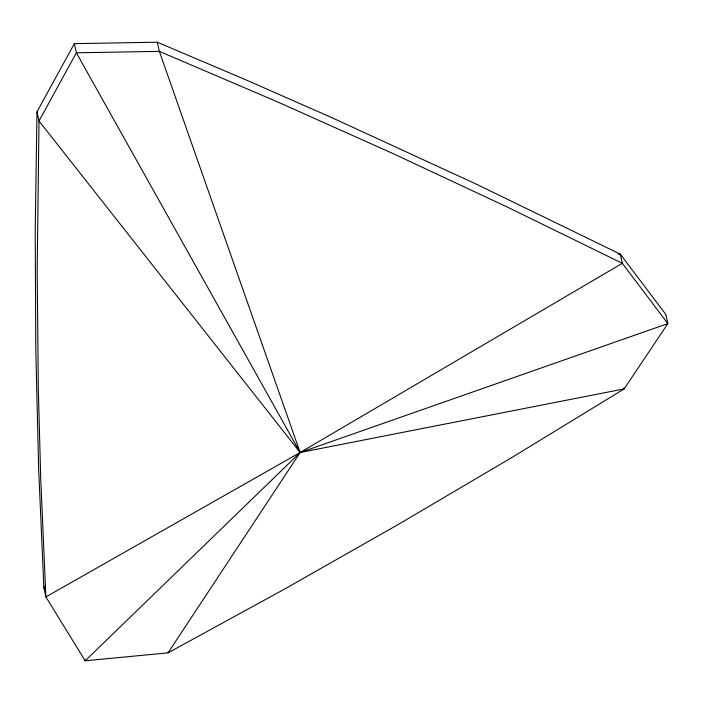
<?xml version="1.0" encoding="UTF-8"?>
<svg xmlns="http://www.w3.org/2000/svg" width="703" height="703" viewBox="0 0 703 703"><rect width="100%" height="100%" fill="white"/><g stroke="black" fill="none" stroke-linecap="round" stroke-linejoin="round"><path stroke-width="1.05" d="M36.978 111.856L35.229 231.006L35.791 350.076L38.674 469.015L43.876 587.77L45.897 596.926L85.186 660.794L168.061 652.85L283.836 589.483L398.478 524.341L511.942 457.477L624.159 388.9L667.85 323.591L665.82 314.443L620.31 254.178L477.592 184.748L333.046 118.192L245.479 79.667L157.314 42.206L74.342 43.656L36.978 111.856L39.008 121.004L37.18 269.934L38.322 388.979L40.704 478.172L45.897 596.926L300.146 452.504L622.34 263.326L620.31 254.178L618.262 254.161M44.93 586.091L43.876 587.77L44.851 589.369M623.904 387.757L624.159 388.9L300.146 452.504L39.008 121.004L76.372 52.804L159.344 51.363L276.762 101.548L393.109 153.614L508.313 207.552L622.34 263.326L667.85 323.591L300.146 452.504L168.061 652.85L167.938 652.279M157.314 42.206L159.344 51.363L300.146 452.504L85.186 660.794L84.931 659.642M300.146 452.504L76.372 52.804L74.342 43.656"/></g></svg>
